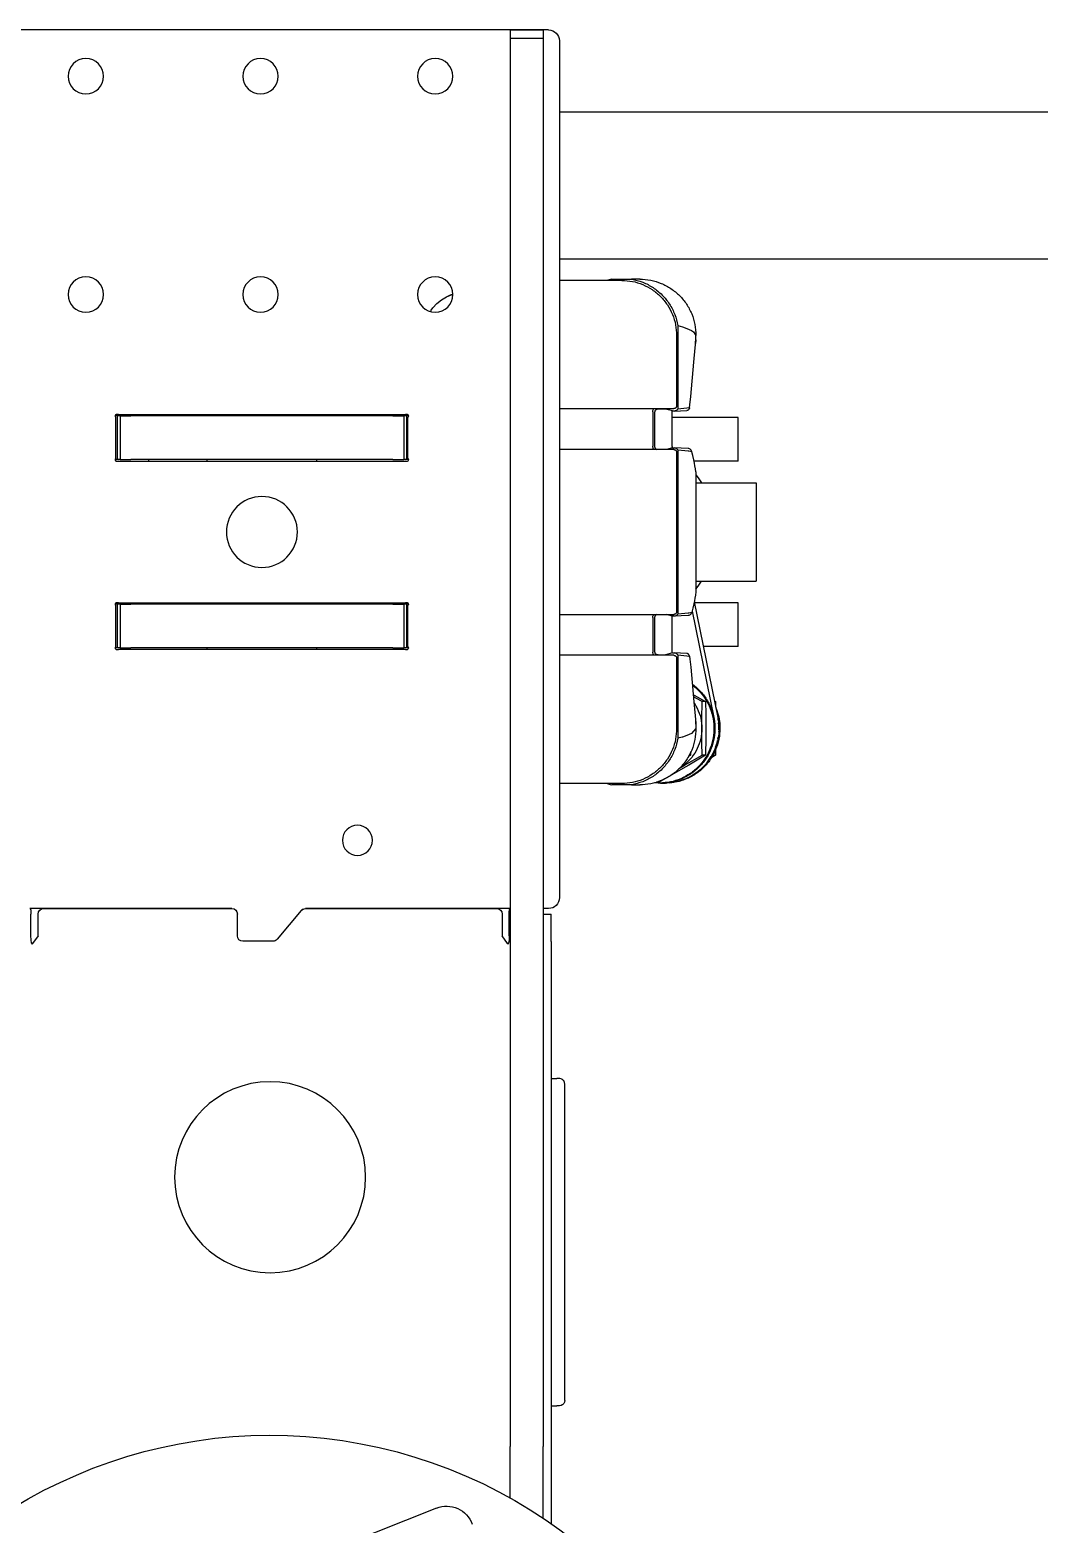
# Model space of a CAD drawing. Header units: inches. Extents: x -233729 to 737493, y -275239 to 196021.
# Drawn here: x 487006.6 to 487191.5, y 20124.5 to 20398.3 of the extents above; entities that cross this region are included whole.
import ezdxf

# ---------------------------------------------------------------- set-up
doc = ezdxf.new("R2010")
doc.units = ezdxf.units.IN
doc.header["$MEASUREMENT"] = 0
doc.layers.add('P_AX', color=7, linetype='Continuous')

# ---------------------------------------------------------------- blocks, each defined once
blk = doc.blocks.new('A$C48CB4C16')
at = {"layer": 'P_AX', "color": 6}
blk.add_line((3377.23, 804.16, 710.66), (3274.94, 844.75, 710.66), dxfattribs=at)
at = {"layer": 'P_AX', "color": 6, "linetype": 'Continuous'}
for p, q in [((3396.75, 805.99, 710.66), (3396.75, 805.78, 710.66)), ((3396.75, 805.78, 710.66), (3396.75, 792.9, 710.66)), ((3398.25, 700.33, 710.66), (3398.25, 807, 710.66)), ((3390.75, 802.31, 710.66), (3390.75, 801.84, 710.66)), ((3390.75, 801.84, 710.66), (3390.75, 792.9, 710.66)), ((3390.75, 680.39, 710.66), (3390.75, 792.9, 710.66)), ((3396.75, 680.39, 710.66), (3396.75, 792.9, 710.66)), ((3398.25, 785.44, 710.66), (3399.25, 785.44, 710.66)), ((3398.25, 785.44, 710.66), (3399.25, 785.44, 710.66)), ((3399.75, 785.45, 710.66), (3399.25, 785.44, 710.66)), ((3399.98, 785.39, 710.66), (3399.75, 785.45, 710.66)), ((3400.06, 785.38, 710.66), (3399.98, 785.39, 710.66)), ((3400.27, 785.27, 710.66), (3400.06, 785.38, 710.66)), ((3400.33, 785.24, 710.66), (3400.27, 785.27, 710.66)), ((3400.51, 785.06, 710.66), (3400.33, 785.24, 710.66)), ((3400.56, 785.01, 710.66), (3400.51, 785.06, 710.66)), ((3400.68, 784.78, 710.66), (3400.56, 785.01, 710.66)), ((3400.7, 784.74, 710.66), (3400.68, 784.78, 710.66)), ((3400.75, 784.44, 710.66), (3400.7, 784.74, 710.66)), ((3400.75, 784.44, 710.66), (3400.75, 726.51, 710.66)), ((3400.13, 725.56, 710.66), (3400.06, 725.52, 710.66)), ((3400.33, 725.66, 710.66), (3400.13, 725.56, 710.66)), ((3400.4, 725.73, 710.66), (3400.33, 725.66, 710.66)), ((3400.56, 725.88, 710.66), (3400.4, 725.73, 710.66)), ((3400.61, 726, 710.66), (3400.56, 725.88, 710.66)), ((3400.7, 726.16, 710.66), (3400.61, 726, 710.66)), ((3400.75, 726.51, 710.66), (3400.7, 726.16, 710.66)), ((3398.25, 725.45, 710.66), (3399.25, 725.45, 710.66)), ((3399.25, 725.45, 710.66), (3399.25, 725.45, 710.66)), ((3399.75, 725.45, 710.66), (3399.25, 725.45, 710.66)), ((3399.83, 725.48, 710.66), (3399.75, 725.45, 710.66)), ((3400.06, 725.52, 710.66), (3399.83, 725.48, 710.66)), ((3302.95, 700.03, 710.66), (3302.93, 699.31, 710.66)), ((3302.93, 699.31, 710.66), (3302.93, 695.31, 710.66)), ((3303.06, 700.67, 710.66), (3302.95, 700.03, 710.66)), ((3303.11, 700.78, 710.66), (3303.06, 700.67, 710.66)), ((3303.25, 700.72, 710.66), (3303.09, 700.74, 710.66)), ((3303.12, 700.79, 710.66), (3303.11, 700.78, 710.66)), ((3303.15, 700.81, 710.66), (3303.12, 700.79, 710.66)), ((3303.17, 700.81, 710.66), (3303.15, 700.81, 710.66)), ((3303.18, 700.81, 710.66), (3303.17, 700.81, 710.66)), ((3303.22, 700.77, 710.66), (3303.18, 700.81, 710.66)), ((3303.25, 700.72, 710.66), (3303.22, 700.77, 710.66)), ((3304.25, 699.31, 710.66), (3303.25, 700.72, 710.66)), ((3304.25, 699.31, 710.66), (3304.25, 695.31, 710.66)), ((3340.75, 699.31, 710.66), (3340.75, 695.31, 710.66)), ((3347.28, 700.31, 710.66), (3341.75, 700.31, 710.66)), ((3347.28, 700.31, 710.66), (3341.75, 700.31, 710.66)), ((3352.45, 694.67, 710.66), (3348.05, 699.95, 710.66)), ((3390.25, 700.72, 710.66), (3389.25, 699.31, 710.66)), ((3389.25, 695.31, 710.66), (3389.25, 699.31, 710.66)), ((3390.27, 700.76, 710.66), (3390.25, 700.72, 710.66)), ((3390.41, 700.74, 710.66), (3390.25, 700.72, 710.66)), ((3390.31, 700.8, 710.66), (3390.27, 700.76, 710.66)), ((3390.32, 700.81, 710.66), (3390.31, 700.8, 710.66)), ((3390.33, 700.81, 710.66), (3390.32, 700.81, 710.66)), ((3390.36, 700.8, 710.66), (3390.33, 700.81, 710.66)), ((3390.38, 700.78, 710.66), (3390.36, 700.8, 710.66)), ((3390.44, 700.66, 710.66), (3390.38, 700.78, 710.66)), ((3390.54, 700.03, 710.66), (3390.44, 700.66, 710.66)), ((3390.56, 699.31, 710.66), (3390.54, 700.03, 710.66)), ((3390.56, 699.31, 710.66), (3390.56, 695.31, 710.66)), ((3398.25, 700.33, 710.66), (3398.25, 695.34, 710.66)), ((3339.75, 694.31, 710.66), (3302.75, 694.31, 710.66)), ((3302.82, 694.31, 710.66), (3302.76, 694.31, 710.66)), ((3302.82, 694.31, 710.66), (3302.89, 694.63, 710.66)), ((3302.89, 694.63, 710.66), (3302.92, 694.93, 710.66)), ((3302.92, 694.93, 710.66), (3302.93, 695.31, 710.66)), ((3305.25, 694.31, 710.66), (3339.75, 694.31, 710.66)), ((3353.22, 694.31, 710.66), (3388.25, 694.31, 710.66)), ((3390.75, 694.31, 710.66), (3353.22, 694.31, 710.66)), ((3390.56, 695.31, 710.66), (3390.57, 694.93, 710.66)), ((3390.57, 694.93, 710.66), (3390.6, 694.63, 710.66)), ((3390.6, 694.63, 710.66), (3390.68, 694.31, 710.66)), ((3390.68, 694.31, 710.66), (3390.74, 694.31, 710.66)), ((3396.75, 695.34, 710.66), (3398.25, 695.34, 710.66)), ((3397.75, 694.31, 710.66), (3396.75, 694.31, 710.66)), ((3399.75, 535.31, 710.66), (3399.75, 692.31, 710.66)), ((3390.75, 662, 710.66), (3390.75, 680.39, 710.66)), ((3396.75, 662, 710.66), (3396.75, 680.39, 710.66)), ((3411.16, 671.41, 710.66), (3399.75, 671.41, 710.66)), ((3408.47, 671.41, 710.66), (3409.06, 671.6, 710.66)), ((3409.06, 671.6, 710.66), (3409.36, 671.65, 710.66)), ((3412.96, 671.65, 710.66), (3409.36, 671.65, 710.66)), ((3412.96, 671.65, 710.66), (3414.54, 671.65, 710.66)), ((3414.54, 671.65, 710.66), (3414.46, 671.65, 710.66)), ((3417.84, 671.31, 710.66), (3417.14, 671.25, 710.66)), ((3418.04, 671.13, 710.66), (3417.54, 671.13, 710.66)), ((3419.07, 670.54, 710.66), (3418.04, 671.13, 710.66)), ((3418.29, 671.31, 710.66), (3418.11, 671.31, 710.66)), ((3418.29, 671.31, 710.66), (3419.02, 671.31, 710.66)), ((3419.02, 671.31, 710.66), (3419.21, 671.31, 710.66)), ((3419.09, 671.28, 710.66), (3419.11, 671.28, 710.66)), ((3419.29, 671.31, 710.66), (3419.47, 671.29, 710.66)), ((3420, 671.25, 710.66), (3420.35, 671.22, 710.66)), ((3420.49, 671.05, 710.66), (3420.67, 671.02, 710.66)), ((3420.67, 671.02, 710.66), (3420.84, 670.97, 710.66)), ((3421.39, 671.03, 710.66), (3421.4, 671.02, 710.66)), ((3421.45, 671.01, 710.66), (3422.4, 670.72, 710.66)), ((3422.34, 668.67, 710.66), (3419.07, 670.54, 710.66)), ((3421.75, 668.59, 710.66), (3422.68, 668.05, 710.66)), ((3422.65, 667.96, 710.66), (3421.84, 668.51, 710.66)), ((3422.18, 670.52, 710.66), (3422.19, 670.51, 710.66)), ((3422.19, 670.51, 710.66), (3422.25, 670.48, 710.66)), ((3423.44, 668.03, 710.66), (3422.34, 668.67, 710.66)), ((3422.4, 670.72, 710.66), (3422.75, 670.57, 710.66)), ((3422.68, 668.05, 710.66), (3425.91, 666.22, 710.66)), ((3423.08, 670.43, 710.66), (3423.38, 670.3, 710.66)), ((3423.45, 669.85, 710.66), (3423.61, 669.76, 710.66)), ((3423.61, 669.76, 710.66), (3423.74, 669.66, 710.66)), ((3424.31, 669.79, 710.66), (3424.33, 669.77, 710.66)), ((3424.41, 669.72, 710.66), (3425.17, 669.18, 710.66)), ((3424.87, 668.81, 710.66), (3424.89, 668.8, 710.66)), ((3424.89, 668.8, 710.66), (3424.96, 668.73, 710.66)), ((3425.17, 669.18, 710.66), (3425.48, 668.91, 710.66)), ((3425.74, 668.68, 710.66), (3425.97, 668.48, 710.66)), ((3423.77, 666.22, 710.66), (3423.36, 666.47, 710.66)), ((3426.5, 666.22, 710.66), (3423.44, 668.03, 710.66)), ((3423.48, 666.22, 710.66), (3423.77, 666.22, 710.66)), ((3423.79, 665.58, 710.66), (3423.77, 666.22, 710.66)), ((3425.91, 666.22, 710.66), (3425.86, 663.94, 710.66)), ((3425.87, 667.77, 710.66), (3426, 667.64, 710.66)), ((3426.5, 666.22, 710.66), (3425.91, 666.22, 710.66)), ((3426, 667.64, 710.66), (3426.09, 667.5, 710.66)), ((3426.52, 665.42, 710.66), (3426.5, 666.22, 710.66)), ((3426.55, 663.79, 710.66), (3426.52, 665.42, 710.66)), ((3426.69, 667.69, 710.66), (3426.72, 667.66, 710.66)), ((3426.8, 667.54, 710.66), (3427.32, 666.84, 710.66)), ((3426.89, 666.34, 710.66), (3426.91, 666.31, 710.66)), ((3426.91, 666.31, 710.66), (3426.97, 666.2, 710.66)), ((3427.32, 666.84, 710.66), (3427.54, 666.47, 710.66)), ((3427.67, 666.62, 710.66), (3427.62, 666.65, 710.66)), ((3428.33, 666.22, 710.66), (3427.67, 666.62, 710.66)), ((3427.71, 666.17, 710.66), (3427.86, 665.92, 710.66)), ((3427.87, 666.22, 710.66), (3428.33, 666.22, 710.66)), ((3428.35, 665.42, 710.66), (3428.33, 666.22, 710.66)), ((3428.36, 665.22, 710.66), (3428.35, 665.42, 710.66)), ((3421.46, 647.84, 710.66), (3421.46, 663.12, 710.66)), ((3422.22, 662.9, 710.66), (3421.46, 663.12, 710.66)), ((3422.29, 662.88, 710.66), (3422.22, 662.9, 710.66)), ((3423.12, 662.59, 710.66), (3422.29, 662.88, 710.66)), ((3423.94, 662.21, 710.66), (3423.12, 662.59, 710.66)), ((3425.86, 663.94, 710.66), (3425.84, 662.55, 710.66)), ((3426.57, 661.31, 710.66), (3426.55, 663.79, 710.66)), ((3427.52, 665.03, 710.66), (3427.6, 664.86, 710.66)), ((3427.6, 664.86, 710.66), (3427.64, 664.71, 710.66)), ((3428.03, 663.35, 710.66), (3428.05, 663.31, 710.66)), ((3428.05, 663.31, 710.66), (3428.06, 663.17, 710.66)), ((3428.3, 664.95, 710.66), (3428.32, 664.89, 710.66)), ((3428.37, 664.73, 710.66), (3428.63, 663.94, 710.66)), ((3428.63, 663.94, 710.66), (3428.73, 663.5, 710.66)), ((3428.8, 663.16, 710.66), (3428.85, 662.9, 710.66)), ((3390.75, 534.81, 710.66), (3390.75, 662, 710.66)), ((3396.75, 534.81, 710.66), (3396.75, 662, 710.66)), ((3421.22, 648.41, 710.66), (3421.22, 661.31, 710.66)), ((3424.76, 661.31, 710.66), (3423.94, 662.21, 710.66)), ((3424.65, 659.46, 710.66), (3424.72, 660.44, 710.66)), ((3424.65, 659.46, 710.66), (3424.69, 659.98, 710.66)), ((3424.69, 659.98, 710.66), (3424.73, 660.65, 710.66)), ((3424.72, 660.52, 710.66), (3424.72, 660.4, 710.66)), ((3424.72, 660.5, 710.66), (3424.72, 660.52, 710.66)), ((3424.72, 660.44, 710.66), (3424.72, 660.5, 710.66)), ((3424.72, 660.4, 710.66), (3424.72, 660.35, 710.66)), ((3424.73, 660.65, 710.66), (3424.75, 660.97, 710.66)), ((3424.75, 660.97, 710.66), (3424.76, 661.31, 710.66)), ((3425.84, 662.55, 710.66), (3425.84, 661.31, 710.66)), ((3425.84, 661.31, 710.66), (3425.86, 658.83, 710.66)), ((3426.55, 658.68, 710.66), (3426.57, 660.07, 710.66)), ((3426.57, 660.07, 710.66), (3426.57, 661.31, 710.66)), ((3428.18, 660.11, 710.66), (3428.04, 659.29, 710.66)), ((3428.18, 660.16, 710.66), (3428.18, 660.11, 710.66)), ((3428.22, 661.91, 710.66), (3428.24, 661.71, 710.66)), ((3428.24, 661.71, 710.66), (3428.23, 661.57, 710.66)), ((3428.87, 659.87, 710.66), (3428.85, 659.72, 710.66)), ((3428.97, 660.78, 710.66), (3428.92, 660.3, 710.66)), ((3428.97, 661.84, 710.66), (3428.97, 661.76, 710.66)), ((3428.97, 661.56, 710.66), (3428.97, 660.78, 710.66)), ((3424.05, 639.84, 710.66), (3428.04, 659.29, 710.66)), ((3424.4, 656.42, 710.66), (3424.62, 659.02, 710.66)), ((3424.42, 656.61, 710.66), (3425, 657.62, 710.66)), ((3424.43, 638.1, 710.66), (3428.78, 659.29, 710.66)), ((3424.62, 659.02, 710.66), (3424.63, 659.2, 710.66)), ((3424.63, 659.2, 710.66), (3424.65, 659.46, 710.66)), ((3425.86, 658.83, 710.66), (3425.89, 657.2, 710.66)), ((3425.89, 657.2, 710.66), (3425.91, 656.4, 710.66)), ((3426.5, 656.4, 710.66), (3426.55, 658.68, 710.66)), ((3428.33, 656.4, 710.66), (3428.35, 657.2, 710.66)), ((3428.35, 657.2, 710.66), (3428.36, 657.24, 710.66)), ((3428.48, 657.67, 710.66), (3428.41, 657.52, 710.66)), ((3428.85, 659.72, 710.66), (3428.82, 659.56, 710.66)), ((3423.82, 650.11, 710.66), (3424.4, 656.42, 710.66)), ((3424.28, 655.09, 710.66), (3424.46, 655.19, 710.66)), ((3424.84, 655.8, 710.66), (3424.32, 655.51, 710.66)), ((3424.46, 655.19, 710.66), (3426.5, 656.4, 710.66)), ((3425.91, 656.4, 710.66), (3424.84, 655.8, 710.66)), ((3426.5, 656.4, 710.66), (3425.91, 656.4, 710.66)), ((3428.16, 656.3, 710.66), (3428.33, 656.4, 710.66)), ((3428.18, 656.4, 710.66), (3428.33, 656.4, 710.66)), ((3424.11, 653.21, 710.66), (3424.85, 653.79, 710.66)), ((3424.13, 653.36, 710.66), (3424.66, 653.79, 710.66)), ((3423.67, 648.62, 710.66), (3423.82, 650.11, 710.66)), ((3318.76, 646.56, 710.66), (3318.41, 646.56, 710.66)), ((3318.51, 646.31, 710.66), (3318.51, 638.81, 710.66)), ((3319.26, 646.56, 710.66), (3318.76, 646.56, 710.66)), ((3318.76, 638.56, 710.66), (3318.76, 646.56, 710.66)), ((3319.01, 646.81, 710.66), (3371.49, 646.81, 710.66)), ((3319.26, 646.56, 710.66), (3321.26, 646.56, 710.66)), ((3319.26, 638.56, 710.66), (3319.26, 646.56, 710.66)), ((3369.24, 646.56, 710.66), (3321.26, 646.56, 710.66)), ((3335.25, 646.81, 710.66), (3335.25, 646.56, 710.66)), ((3355.25, 646.56, 710.66), (3355.25, 646.81, 710.66)), ((3369.24, 646.56, 710.66), (3371.24, 646.56, 710.66)), ((3371.74, 646.56, 710.66), (3371.24, 646.56, 710.66)), ((3371.24, 638.56, 710.66), (3371.24, 646.56, 710.66)), ((3372.09, 646.56, 710.66), (3371.74, 646.56, 710.66)), ((3371.74, 638.56, 710.66), (3371.74, 646.56, 710.66)), ((3371.99, 646.31, 710.66), (3371.99, 638.81, 710.66)), ((3420.72, 647.91, 710.66), (3399.75, 647.91, 710.66)), ((3416.91, 647.69, 710.66), (3416.84, 647.31, 710.66)), ((3416.84, 641.01, 710.66), (3416.84, 647.31, 710.66)), ((3417.06, 647.91, 710.66), (3416.91, 647.69, 710.66)), ((3417.24, 647.25, 710.66), (3417.24, 640.95, 710.66)), ((3417.83, 647.85, 710.66), (3419.04, 647.85, 710.66)), ((3419.04, 647.85, 710.66), (3419.19, 647.83, 710.66)), ((3420.49, 647.48, 710.66), (3419.19, 647.83, 710.66)), ((3420.39, 647.4, 710.66), (3420.38, 647.33, 710.66)), ((3420.38, 647.33, 710.66), (3420.38, 647.25, 710.66)), ((3420.38, 647.25, 710.66), (3420.38, 640.95, 710.66)), ((3420.41, 647.5, 710.66), (3420.39, 647.4, 710.66)), ((3423.11, 647.56, 710.66), (3420.76, 647.45, 710.66)), ((3421.46, 647.84, 710.66), (3422.54, 647.94, 710.66)), ((3422.54, 647.94, 710.66), (3423.07, 647.99, 710.66)), ((3423.07, 647.99, 710.66), (3423.46, 648.04, 710.66)), ((3423.12, 647.56, 710.66), (3423.11, 647.56, 710.66)), ((3423.18, 647.57, 710.66), (3423.12, 647.56, 710.66)), ((3423.24, 647.59, 710.66), (3423.18, 647.57, 710.66)), ((3423.28, 647.61, 710.66), (3423.24, 647.59, 710.66)), ((3423.29, 647.62, 710.66), (3423.28, 647.61, 710.66)), ((3423.34, 647.66, 710.66), (3423.29, 647.62, 710.66)), ((3423.37, 647.69, 710.66), (3423.34, 647.66, 710.66)), ((3423.4, 647.72, 710.66), (3423.37, 647.69, 710.66)), ((3423.41, 647.74, 710.66), (3423.4, 647.72, 710.66)), ((3423.45, 647.78, 710.66), (3423.41, 647.74, 710.66)), ((3423.48, 647.83, 710.66), (3423.45, 647.78, 710.66)), ((3423.46, 648.04, 710.66), (3423.61, 648.06, 710.66)), ((3423.52, 647.89, 710.66), (3423.48, 647.83, 710.66)), ((3423.53, 647.91, 710.66), (3423.52, 647.89, 710.66)), ((3423.54, 647.93, 710.66), (3423.53, 647.91, 710.66)), ((3423.56, 647.96, 710.66), (3423.54, 647.93, 710.66)), ((3423.61, 648.04, 710.66), (3423.56, 647.96, 710.66)), ((3423.61, 648.06, 710.66), (3423.67, 648.62, 710.66)), ((3423.61, 648.06, 710.66), (3423.61, 648.04, 710.66)), ((3427.71, 646.31, 710.66), (3426.11, 646.31, 710.66)), ((3432.51, 646.31, 710.66), (3427.71, 646.31, 710.66)), ((3432.51, 646.31, 710.66), (3432.51, 638.31, 710.66)), ((3420.49, 640.72, 710.66), (3419.34, 640.41, 710.66)), ((3420.38, 640.95, 710.66), (3420.38, 640.89, 710.66)), ((3420.38, 640.89, 710.66), (3420.39, 640.83, 710.66)), ((3420.39, 640.83, 710.66), (3420.4, 640.74, 710.66)), ((3420.4, 640.74, 710.66), (3420.41, 640.7, 710.66)), ((3423.36, 640.62, 710.66), (3420.76, 640.75, 710.66)), ((3318.76, 638.56, 710.66), (3318.41, 638.56, 710.66)), ((3319.26, 638.56, 710.66), (3318.76, 638.56, 710.66)), ((3319.01, 638.31, 710.66), (3371.49, 638.31, 710.66)), ((3319.26, 638.56, 710.66), (3321.26, 638.56, 710.66)), ((3369.24, 638.56, 710.66), (3321.26, 638.56, 710.66)), ((3335.25, 638.56, 710.66), (3335.25, 638.31, 710.66)), ((3355.25, 638.31, 710.66), (3355.25, 638.56, 710.66)), ((3369.24, 638.56, 710.66), (3371.24, 638.56, 710.66)), ((3371.74, 638.56, 710.66), (3371.24, 638.56, 710.66)), ((3372.09, 638.56, 710.66), (3371.74, 638.56, 710.66)), ((3399.75, 640.41, 710.66), (3420.72, 640.41, 710.66)), ((3416.91, 640.63, 710.66), (3417.06, 640.41, 710.66)), ((3417.58, 640.41, 710.66), (3417.41, 640.53, 710.66)), ((3421.22, 610.71, 710.66), (3421.22, 639.91, 710.66)), ((3421.46, 610.26, 710.66), (3421.46, 640.36, 710.66)), ((3422.73, 640.24, 710.66), (3421.46, 640.36, 710.66)), ((3423.36, 640.17, 710.66), (3422.73, 640.24, 710.66)), ((3423.48, 640.6, 710.66), (3423.36, 640.62, 710.66)), ((3423.46, 640.16, 710.66), (3423.36, 640.17, 710.66)), ((3424, 640.09, 710.66), (3423.46, 640.16, 710.66)), ((3423.57, 640.57, 710.66), (3423.48, 640.6, 710.66)), ((3423.59, 640.56, 710.66), (3423.57, 640.57, 710.66)), ((3423.69, 640.5, 710.66), (3423.59, 640.56, 710.66)), ((3423.7, 640.49, 710.66), (3423.69, 640.5, 710.66)), ((3423.77, 640.42, 710.66), (3423.7, 640.49, 710.66)), ((3423.79, 640.4, 710.66), (3423.77, 640.42, 710.66)), ((3423.81, 640.39, 710.66), (3423.79, 640.4, 710.66)), ((3423.84, 640.35, 710.66), (3423.81, 640.39, 710.66)), ((3423.86, 640.32, 710.66), (3423.84, 640.35, 710.66)), ((3423.91, 640.25, 710.66), (3423.86, 640.32, 710.66)), ((3423.94, 640.21, 710.66), (3423.91, 640.25, 710.66)), ((3423.96, 640.16, 710.66), (3423.94, 640.21, 710.66)), ((3424, 640.09, 710.66), (3423.96, 640.16, 710.66)), ((3424.07, 639.75, 710.66), (3424, 640.09, 710.66)), ((3424.18, 639.3, 710.66), (3424.07, 639.75, 710.66)), ((3424.35, 638.5, 710.66), (3424.18, 639.3, 710.66)), ((3424.47, 637.91, 710.66), (3424.35, 638.5, 710.66)), ((3426.06, 638.31, 710.66), (3424.47, 638.31, 710.66)), ((3432.51, 638.31, 710.66), (3426.06, 638.31, 710.66)), ((3424.57, 637.41, 710.66), (3424.47, 637.91, 710.66)), ((3424.66, 636.87, 710.66), (3424.57, 637.41, 710.66)), ((3424.76, 636.3, 710.66), (3424.66, 636.87, 710.66)), ((3424.76, 614.32, 710.66), (3424.76, 636.3, 710.66)), ((3424.76, 635.78, 710.66), (3425.18, 635.25, 710.66)), ((3425.18, 635.25, 710.66), (3425.18, 635.25, 710.66)), ((3425.18, 635.25, 710.66), (3425.78, 634.31, 710.66)), ((3424.76, 634.31, 710.66), (3431.53, 634.31, 710.66)), ((3431.53, 634.31, 710.66), (3435.77, 634.31, 710.66)), ((3435.77, 616.31, 710.66), (3435.77, 634.31, 710.66)), ((3424.76, 616.31, 710.66), (3431.53, 616.31, 710.66)), ((3425.18, 615.37, 710.66), (3425.78, 616.31, 710.66)), ((3431.53, 616.31, 710.66), (3435.77, 616.31, 710.66)), ((3424.66, 613.75, 710.66), (3424.57, 613.22, 710.66)), ((3424.76, 614.32, 710.66), (3424.66, 613.75, 710.66)), ((3424.76, 614.84, 710.66), (3425.17, 615.36, 710.66)), ((3425.17, 615.36, 710.66), (3425.18, 615.37, 710.66)), ((3318.76, 612.06, 710.66), (3318.41, 612.06, 710.66)), ((3318.47, 612.24, 710.66), (3318.47, 612.06, 710.66)), ((3318.51, 611.81, 710.66), (3318.51, 604.31, 710.66)), ((3319.26, 612.06, 710.66), (3318.76, 612.06, 710.66)), ((3318.76, 604.06, 710.66), (3318.76, 612.06, 710.66)), ((3319.01, 612.31, 710.66), (3371.49, 612.31, 710.66)), ((3319.26, 612.06, 710.66), (3321.26, 612.06, 710.66)), ((3319.26, 604.06, 710.66), (3319.26, 612.06, 710.66)), ((3369.24, 612.06, 710.66), (3321.26, 612.06, 710.66)), ((3324.47, 612.06, 710.66), (3324.47, 612.31, 710.66)), ((3335.25, 612.31, 710.66), (3335.25, 612.06, 710.66)), ((3355.25, 612.06, 710.66), (3355.25, 612.31, 710.66)), ((3369.24, 612.06, 710.66), (3371.24, 612.06, 710.66)), ((3371.74, 612.06, 710.66), (3371.24, 612.06, 710.66)), ((3371.24, 604.06, 710.66), (3371.24, 612.06, 710.66)), ((3372.09, 612.06, 710.66), (3371.74, 612.06, 710.66)), ((3371.74, 604.06, 710.66), (3371.74, 612.06, 710.66)), ((3371.99, 611.81, 710.66), (3371.99, 604.31, 710.66)), ((3424.07, 610.87, 710.66), (3424, 610.54, 710.66)), ((3424.18, 611.32, 710.66), (3424.07, 610.87, 710.66)), ((3424.35, 612.12, 710.66), (3424.18, 611.32, 710.66)), ((3424.47, 612.71, 710.66), (3424.35, 612.12, 710.66)), ((3426.06, 612.31, 710.66), (3424.39, 612.31, 710.66)), ((3424.57, 613.22, 710.66), (3424.47, 612.71, 710.66)), ((3432.51, 612.31, 710.66), (3426.06, 612.31, 710.66)), ((3432.51, 612.31, 710.66), (3432.51, 604.31, 710.66)), ((3420.72, 610.21, 710.66), (3399.75, 610.21, 710.66)), ((3416.91, 609.99, 710.66), (3416.84, 609.61, 710.66)), ((3416.84, 603.31, 710.66), (3416.84, 609.61, 710.66)), ((3417.06, 610.21, 710.66), (3416.91, 609.99, 710.66)), ((3417.24, 609.67, 710.66), (3417.24, 603.37, 710.66)), ((3417.41, 610.1, 710.66), (3417.58, 610.21, 710.66)), ((3420.49, 609.9, 710.66), (3419.34, 610.21, 710.66)), ((3420.38, 609.73, 710.66), (3420.39, 609.79, 710.66)), ((3420.38, 609.67, 710.66), (3420.38, 609.73, 710.66)), ((3420.38, 609.67, 710.66), (3420.38, 603.37, 710.66)), ((3420.39, 609.79, 710.66), (3420.4, 609.88, 710.66)), ((3420.4, 609.88, 710.66), (3420.41, 609.92, 710.66)), ((3423.36, 610, 710.66), (3420.76, 609.87, 710.66)), ((3421.46, 610.26, 710.66), (3422.73, 610.38, 710.66)), ((3422.73, 610.38, 710.66), (3423.36, 610.45, 710.66)), ((3423.34, 610, 710.66), (3423.33, 610, 710.66)), ((3423.36, 610.45, 710.66), (3423.46, 610.46, 710.66)), ((3423.48, 610.02, 710.66), (3423.36, 610, 710.66)), ((3423.46, 610.46, 710.66), (3424, 610.54, 710.66)), ((3423.57, 610.05, 710.66), (3423.48, 610.02, 710.66)), ((3423.59, 610.06, 710.66), (3423.57, 610.05, 710.66)), ((3423.69, 610.12, 710.66), (3423.59, 610.06, 710.66)), ((3423.7, 610.13, 710.66), (3423.69, 610.12, 710.66)), ((3423.77, 610.2, 710.66), (3423.7, 610.13, 710.66)), ((3423.79, 610.22, 710.66), (3423.77, 610.2, 710.66)), ((3423.81, 610.23, 710.66), (3423.79, 610.22, 710.66)), ((3423.84, 610.27, 710.66), (3423.81, 610.23, 710.66)), ((3423.86, 610.31, 710.66), (3423.84, 610.27, 710.66)), ((3423.91, 610.37, 710.66), (3423.86, 610.31, 710.66)), ((3423.94, 610.42, 710.66), (3423.91, 610.37, 710.66)), ((3423.96, 610.46, 710.66), (3423.94, 610.42, 710.66)), ((3424, 610.54, 710.66), (3423.96, 610.46, 710.66)), ((3318.76, 604.06, 710.66), (3318.41, 604.06, 710.66)), ((3319.26, 604.06, 710.66), (3318.76, 604.06, 710.66)), ((3319.01, 603.81, 710.66), (3371.49, 603.81, 710.66)), ((3319.26, 604.06, 710.66), (3321.26, 604.06, 710.66)), ((3369.24, 604.06, 710.66), (3321.26, 604.06, 710.66)), ((3327.4, 604, 710.66), (3327.37, 604.06, 710.66)), ((3327.49, 603.81, 710.66), (3327.4, 604, 710.66)), ((3335.25, 604.06, 710.66), (3335.25, 603.81, 710.66)), ((3355.25, 603.81, 710.66), (3355.25, 604.06, 710.66)), ((3369.24, 604.06, 710.66), (3371.24, 604.06, 710.66)), ((3371.74, 604.06, 710.66), (3371.24, 604.06, 710.66)), ((3372.09, 604.06, 710.66), (3371.74, 604.06, 710.66)), ((3399.75, 602.71, 710.66), (3420.72, 602.71, 710.66)), ((3416.91, 602.93, 710.66), (3417.06, 602.71, 710.66)), ((3417.83, 602.77, 710.66), (3419.04, 602.77, 710.66)), ((3419.19, 602.79, 710.66), (3419.04, 602.77, 710.66)), ((3420.49, 603.14, 710.66), (3419.19, 602.79, 710.66)), ((3422.21, 604.31, 710.66), (3420.38, 604.31, 710.66)), ((3420.38, 603.37, 710.66), (3420.38, 603.3, 710.66)), ((3420.38, 603.3, 710.66), (3420.39, 603.23, 710.66)), ((3420.39, 603.23, 710.66), (3420.41, 603.12, 710.66)), ((3420.76, 603.17, 710.66), (3423.11, 603.06, 710.66)), ((3421.46, 587.5, 710.66), (3421.46, 602.78, 710.66)), ((3422.54, 602.68, 710.66), (3421.46, 602.78, 710.66)), ((3432.51, 604.31, 710.66), (3422.21, 604.31, 710.66)), ((3423.07, 602.63, 710.66), (3422.54, 602.68, 710.66)), ((3423.46, 602.58, 710.66), (3423.07, 602.63, 710.66)), ((3423.12, 603.06, 710.66), (3423.11, 603.06, 710.66)), ((3423.18, 603.05, 710.66), (3423.12, 603.06, 710.66)), ((3423.24, 603.03, 710.66), (3423.18, 603.05, 710.66)), ((3423.28, 603.01, 710.66), (3423.24, 603.03, 710.66)), ((3423.29, 603, 710.66), (3423.28, 603.01, 710.66)), ((3423.34, 602.97, 710.66), (3423.29, 603, 710.66)), ((3423.37, 602.94, 710.66), (3423.34, 602.97, 710.66)), ((3423.4, 602.9, 710.66), (3423.37, 602.94, 710.66)), ((3423.41, 602.88, 710.66), (3423.4, 602.9, 710.66)), ((3423.45, 602.84, 710.66), (3423.41, 602.88, 710.66)), ((3423.48, 602.79, 710.66), (3423.45, 602.84, 710.66)), ((3423.61, 602.56, 710.66), (3423.46, 602.58, 710.66)), ((3423.52, 602.73, 710.66), (3423.48, 602.79, 710.66)), ((3423.53, 602.71, 710.66), (3423.52, 602.73, 710.66)), ((3423.54, 602.69, 710.66), (3423.53, 602.71, 710.66)), ((3423.56, 602.66, 710.66), (3423.54, 602.69, 710.66)), ((3423.61, 602.58, 710.66), (3423.56, 602.66, 710.66)), ((3423.61, 602.56, 710.66), (3423.61, 602.58, 710.66)), ((3423.61, 602.56, 710.66), (3423.67, 602, 710.66)), ((3421.22, 589.31, 710.66), (3421.22, 602.21, 710.66)), ((3423.67, 602, 710.66), (3423.82, 600.51, 710.66)), ((3423.82, 600.51, 710.66), (3424.4, 594.21, 710.66)), ((3424.4, 594.21, 710.66), (3424.62, 591.6, 710.66)), ((3424.62, 591.6, 710.66), (3424.63, 591.42, 710.66)), ((3424.63, 591.42, 710.66), (3424.65, 591.16, 710.66)), ((3424.29, 588.63, 710.66), (3424.76, 589.31, 710.66)), ((3424.65, 591.16, 710.66), (3424.69, 590.64, 710.66)), ((3424.72, 590.18, 710.66), (3424.68, 590.79, 710.66)), ((3424.69, 590.64, 710.66), (3424.73, 589.97, 710.66)), ((3424.72, 590.27, 710.66), (3424.72, 590.22, 710.66)), ((3424.72, 590.22, 710.66), (3424.72, 590.1, 710.66)), ((3424.73, 590.12, 710.66), (3424.72, 590.18, 710.66)), ((3424.72, 590.1, 710.66), (3424.73, 590.12, 710.66)), ((3424.73, 589.97, 710.66), (3424.75, 589.65, 710.66)), ((3424.75, 589.65, 710.66), (3424.76, 589.49, 710.66)), ((3424.76, 589.49, 710.66), (3424.76, 589.4, 710.66)), ((3424.76, 589.4, 710.66), (3424.76, 589.31, 710.66)), ((3421.46, 587.5, 710.66), (3422.29, 587.75, 710.66)), ((3422.29, 587.75, 710.66), (3423.12, 588.04, 710.66)), ((3423.12, 588.04, 710.66), (3423.94, 588.41, 710.66)), ((3423.94, 588.41, 710.66), (3424.29, 588.63, 710.66)), ((3376.11, 584.91, 710.66), (3376.28, 584.67, 710.66)), ((3376.28, 584.67, 710.66), (3376.57, 584.27, 710.66)), ((3376.57, 584.27, 710.66), (3377.31, 583.47, 710.66)), ((3377.31, 583.47, 710.66), (3378.15, 582.78, 710.66)), ((3378.15, 582.78, 710.66), (3379.08, 582.21, 710.66)), ((3379.08, 582.21, 710.66), (3380.08, 581.77, 710.66)), ((3380.22, 581.73, 710.66), (3380.08, 581.77, 710.66)), ((3380.08, 581.77, 710.66), (3380.22, 581.73, 710.66)), ((3411.16, 579.21, 710.66), (3399.75, 579.21, 710.66)), ((3409.36, 578.97, 710.66), (3408.37, 579.21, 710.66)), ((3409.36, 578.97, 710.66), (3412.96, 578.97, 710.66)), ((3414.54, 578.97, 710.66), (3412.96, 578.97, 710.66)), ((3414.46, 578.97, 710.66), (3414.54, 578.97, 710.66)), ((3399.75, 575.26, 710.66), (3659.5, 575.26, 710.66)), ((3689.9, 548.36, 710.66), (3399.75, 548.36, 710.66)), ((3390.75, 534.81, 710.66), (3396.75, 534.81, 710.66)), ((3390.75, 533.31, 710.66), (3390.75, 534.81, 710.66)), ((3396.75, 533.31, 710.66), (3396.75, 534.81, 710.66)), ((3397.75, 533.31, 710.66), (3290.35, 533.31, 710.66)), ((3390.75, 533.31, 710.66), (3396.75, 533.31, 710.66))]:
    blk.add_line(p, q, dxfattribs=at)
at = {"layer": 'P_AX', "color": 6}
blk.add_circle((4100.56, 4905.53, 710.66), 4100.56, dxfattribs=at)
at = {"layer": 'P_AX', "color": 6, "linetype": 'Continuous'}
for centre, radius in [((3346.75, 743.54, 710.66), 17.5), ((3362.75, 681.81, 710.66), 2.75), ((3345.25, 625.31, 710.66), 6.5), ((3313, 581.81, 710.66), 3.25), ((3345, 581.81, 710.66), 3.25), ((3377, 581.81, 710.66), 3.25), ((3313, 541.81, 710.66), 3.25), ((3345, 541.81, 710.66), 3.25), ((3377, 541.81, 710.66), 3.25)]:
    blk.add_circle(centre, radius, dxfattribs=at)
for centre, radius, start, end in [((3346.75, 880.81, 710.66), 90, 77.4059, 348.3949), ((3341.75, 699.31, 710.66), 1, 90, 180), ((3347.28, 699.31, 710.66), 1, 39.8056, 90), ((3305.25, 695.31, 710.66), 1, 180, 270), ((3339.75, 695.31, 710.66), 1, 270, 0), ((3353.22, 695.31, 710.66), 1, 219.805, 247.4995), ((3353.22, 695.31, 710.66), 1, 219.8056, 270), ((3388.25, 695.31, 710.66), 1, 270, 0), ((3397.75, 692.31, 710.66), 2, 0, 90), ((3318.76, 646.56, 710.66), 0.354, 45, 225), ((3371.74, 646.56, 710.66), 0.354, 315, 135), ((3318.76, 638.56, 710.66), 0.354, 135, 315), ((3371.74, 638.56, 710.66), 0.354, 225, 45), ((3318.76, 612.06, 710.66), 0.354, 45, 225), ((3371.74, 612.06, 710.66), 0.354, 315, 135), ((3318.76, 604.06, 710.66), 0.354, 135, 315), ((3371.74, 604.06, 710.66), 0.354, 225, 45), ((3397.75, 535.31, 710.66), 2, 270, 0)]:
    blk.add_arc(centre, radius, start, end, dxfattribs=at)
at = {"layer": 'P_AX', "color": 6}
blk.add_arc((3379.07, 808.81, 710.66), 5, 248.3553, 340, dxfattribs=at)
at = {"layer": 'P_AX', "color": 6, "linetype": 'Continuous'}
for points in [[(3421.22, 661.31, 710.66), (3421.03, 663.28, 710.66), (3420.45, 665.18, 710.66), (3419.52, 666.92, 710.66), (3418.27, 668.45, 710.66), (3416.75, 669.71, 710.66), (3415.01, 670.64, 710.66), (3413.12, 671.22, 710.66), (3411.16, 671.41, 710.66)], [(3421.46, 663.12, 710.66), (3420.88, 665.18, 710.66), (3419.9, 667.08, 710.66), (3418.56, 668.74, 710.66), (3416.9, 670.09, 710.66), (3415.01, 671.07, 710.66), (3412.96, 671.65, 710.66)], [(3424.76, 661.31, 710.66), (3424.56, 663.33, 710.66), (3423.98, 665.27, 710.66), (3423.03, 667.06, 710.66), (3421.74, 668.62, 710.66), (3420.18, 669.91, 710.66), (3418.4, 670.87, 710.66), (3416.47, 671.45, 710.66), (3414.46, 671.65, 710.66)], [(3418.11, 671.31, 710.66), (3417.97, 671.31, 710.66), (3417.84, 671.31, 710.66)], [(3427.17, 657.18, 710.66), (3427.81, 659.07, 710.66), (3428.06, 661.04, 710.66), (3427.92, 663.03, 710.66), (3427.38, 664.95, 710.66), (3426.48, 666.73, 710.66), (3425.24, 668.29, 710.66), (3423.72, 669.57, 710.66), (3421.98, 670.52, 710.66), (3420.08, 671.11, 710.66), (3418.11, 671.31, 710.66)], [(3419.09, 671.28, 710.66), (3418.69, 671.3, 710.66), (3418.29, 671.31, 710.66)], [(3427.36, 657.18, 710.66), (3427.99, 659.07, 710.66), (3428.24, 661.04, 710.66), (3428.1, 663.03, 710.66), (3427.56, 664.95, 710.66), (3426.66, 666.73, 710.66), (3425.42, 668.29, 710.66), (3423.9, 669.57, 710.66), (3422.16, 670.52, 710.66), (3420.27, 671.11, 710.66), (3418.29, 671.31, 710.66)], [(3428.78, 659.29, 710.66), (3428.98, 661.05, 710.66), (3428.87, 662.82, 710.66), (3428.45, 664.54, 710.66), (3427.73, 666.16, 710.66), (3426.74, 667.63, 710.66), (3425.51, 668.9, 710.66), (3424.08, 669.93, 710.66), (3422.48, 670.69, 710.66), (3420.78, 671.15, 710.66), (3419.02, 671.31, 710.66)], [(3419.29, 671.31, 710.66), (3419.16, 671.31, 710.66), (3419.02, 671.31, 710.66)], [(3429.15, 660.78, 710.66), (3429.05, 662.8, 710.66), (3428.55, 664.77, 710.66), (3427.67, 666.59, 710.66), (3426.43, 668.19, 710.66), (3424.9, 669.51, 710.66), (3423.14, 670.5, 710.66), (3421.21, 671.11, 710.66), (3419.21, 671.31, 710.66)], [(3421.39, 671.03, 710.66), (3420.87, 671.14, 710.66), (3420.35, 671.22, 710.66)], [(3424.31, 669.79, 710.66), (3423.85, 670.06, 710.66), (3423.38, 670.3, 710.66)], [(3426.69, 667.69, 710.66), (3426.34, 668.09, 710.66), (3425.97, 668.48, 710.66)], [(3425.84, 661.31, 710.66), (3425.63, 663.2, 710.66), (3425, 665, 710.66), (3423.99, 666.61, 710.66), (3422.65, 667.96, 710.66)], [(3428.3, 664.95, 710.66), (3428.09, 665.44, 710.66), (3427.86, 665.92, 710.66)], [(3428.97, 661.84, 710.66), (3428.93, 662.37, 710.66), (3428.85, 662.9, 710.66)], [(3425, 657.62, 710.66), (3425.63, 659.42, 710.66), (3425.84, 661.31, 710.66)], [(3428.48, 657.67, 710.66), (3428.94, 659.2, 710.66), (3429.15, 660.78, 710.66)], [(3424.66, 653.79, 710.66), (3426.1, 655.35, 710.66), (3427.17, 657.18, 710.66)], [(3424.85, 653.79, 710.66), (3426.28, 655.35, 710.66), (3427.36, 657.18, 710.66)], [(3417.83, 647.85, 710.66), (3417.68, 647.83, 710.66), (3417.54, 647.77, 710.66), (3417.41, 647.67, 710.66), (3417.32, 647.55, 710.66), (3417.26, 647.4, 710.66), (3417.24, 647.25, 710.66)], [(3420.49, 647.48, 710.66), (3420.63, 647.45, 710.66), (3420.76, 647.45, 710.66)], [(3420.72, 647.91, 710.66), (3420.85, 647.93, 710.66), (3420.97, 647.98, 710.66), (3421.07, 648.06, 710.66), (3421.15, 648.16, 710.66), (3421.2, 648.28, 710.66), (3421.22, 648.41, 710.66)], [(3420.76, 647.45, 710.66), (3420.97, 647.48, 710.66), (3421.16, 647.56, 710.66), (3421.33, 647.68, 710.66), (3421.46, 647.84, 710.66)], [(3416.84, 641.01, 710.66), (3416.86, 640.82, 710.66), (3416.91, 640.63, 710.66)], [(3417.24, 640.95, 710.66), (3417.25, 640.83, 710.66), (3417.28, 640.72, 710.66), (3417.34, 640.62, 710.66), (3417.41, 640.53, 710.66)], [(3420.76, 640.75, 710.66), (3420.63, 640.74, 710.66), (3420.49, 640.72, 710.66)], [(3421.46, 640.36, 710.66), (3421.33, 640.51, 710.66), (3421.16, 640.64, 710.66), (3420.97, 640.71, 710.66), (3420.76, 640.75, 710.66)], [(3421.22, 639.91, 710.66), (3421.2, 640.04, 710.66), (3421.15, 640.16, 710.66), (3421.07, 640.26, 710.66), (3420.97, 640.34, 710.66), (3420.85, 640.39, 710.66), (3420.72, 640.41, 710.66)], [(3420.72, 610.21, 710.66), (3420.85, 610.23, 710.66), (3420.97, 610.28, 710.66), (3421.07, 610.36, 710.66), (3421.15, 610.46, 710.66), (3421.2, 610.58, 710.66), (3421.22, 610.71, 710.66)], [(3417.41, 610.1, 710.66), (3417.34, 610.01, 710.66), (3417.28, 609.9, 710.66), (3417.25, 609.79, 710.66), (3417.24, 609.67, 710.66)], [(3420.49, 609.9, 710.66), (3420.63, 609.88, 710.66), (3420.76, 609.87, 710.66)], [(3420.76, 609.87, 710.66), (3420.97, 609.91, 710.66), (3421.16, 609.99, 710.66), (3421.33, 610.11, 710.66), (3421.46, 610.26, 710.66)], [(3416.84, 603.31, 710.66), (3416.86, 603.12, 710.66), (3416.91, 602.93, 710.66)], [(3417.24, 603.37, 710.66), (3417.26, 603.22, 710.66), (3417.32, 603.07, 710.66), (3417.41, 602.95, 710.66), (3417.54, 602.85, 710.66), (3417.68, 602.79, 710.66), (3417.83, 602.77, 710.66)], [(3420.76, 603.17, 710.66), (3420.63, 603.17, 710.66), (3420.49, 603.14, 710.66)], [(3421.22, 602.21, 710.66), (3421.2, 602.34, 710.66), (3421.15, 602.46, 710.66), (3421.07, 602.56, 710.66), (3420.97, 602.64, 710.66), (3420.85, 602.69, 710.66), (3420.72, 602.71, 710.66)], [(3421.46, 602.78, 710.66), (3421.33, 602.94, 710.66), (3421.16, 603.06, 710.66), (3420.97, 603.14, 710.66), (3420.76, 603.17, 710.66)], [(3411.16, 579.21, 710.66), (3413.12, 579.4, 710.66), (3415.01, 579.98, 710.66), (3416.75, 580.91, 710.66), (3418.27, 582.17, 710.66), (3419.52, 583.7, 710.66), (3420.45, 585.45, 710.66), (3421.03, 587.34, 710.66), (3421.22, 589.31, 710.66)], [(3414.46, 578.97, 710.66), (3416.47, 579.17, 710.66), (3418.4, 579.76, 710.66), (3420.18, 580.71, 710.66), (3421.74, 582, 710.66), (3423.03, 583.56, 710.66), (3423.98, 585.35, 710.66), (3424.56, 587.29, 710.66), (3424.76, 589.31, 710.66)], [(3412.96, 578.97, 710.66), (3415.01, 579.55, 710.66), (3416.9, 580.54, 710.66), (3418.56, 581.89, 710.66), (3419.9, 583.54, 710.66), (3420.88, 585.44, 710.66), (3421.46, 587.5, 710.66)], [(3379.08, 582.21, 710.66), (3379.57, 581.97, 710.66), (3380.08, 581.77, 710.66)]]:
    blk.add_spline(points, degree=3, dxfattribs=at)

msp = doc.modelspace()

# ---------------------------------------------------------------- block references
at = {"color": 1, "xscale": -1, "rotation": 180}
msp.add_blockref('A$C48CB4C16', (483703.87457, 20931.61615, -710.66459), dxfattribs=at)

doc.saveas('drawing.dxf')
